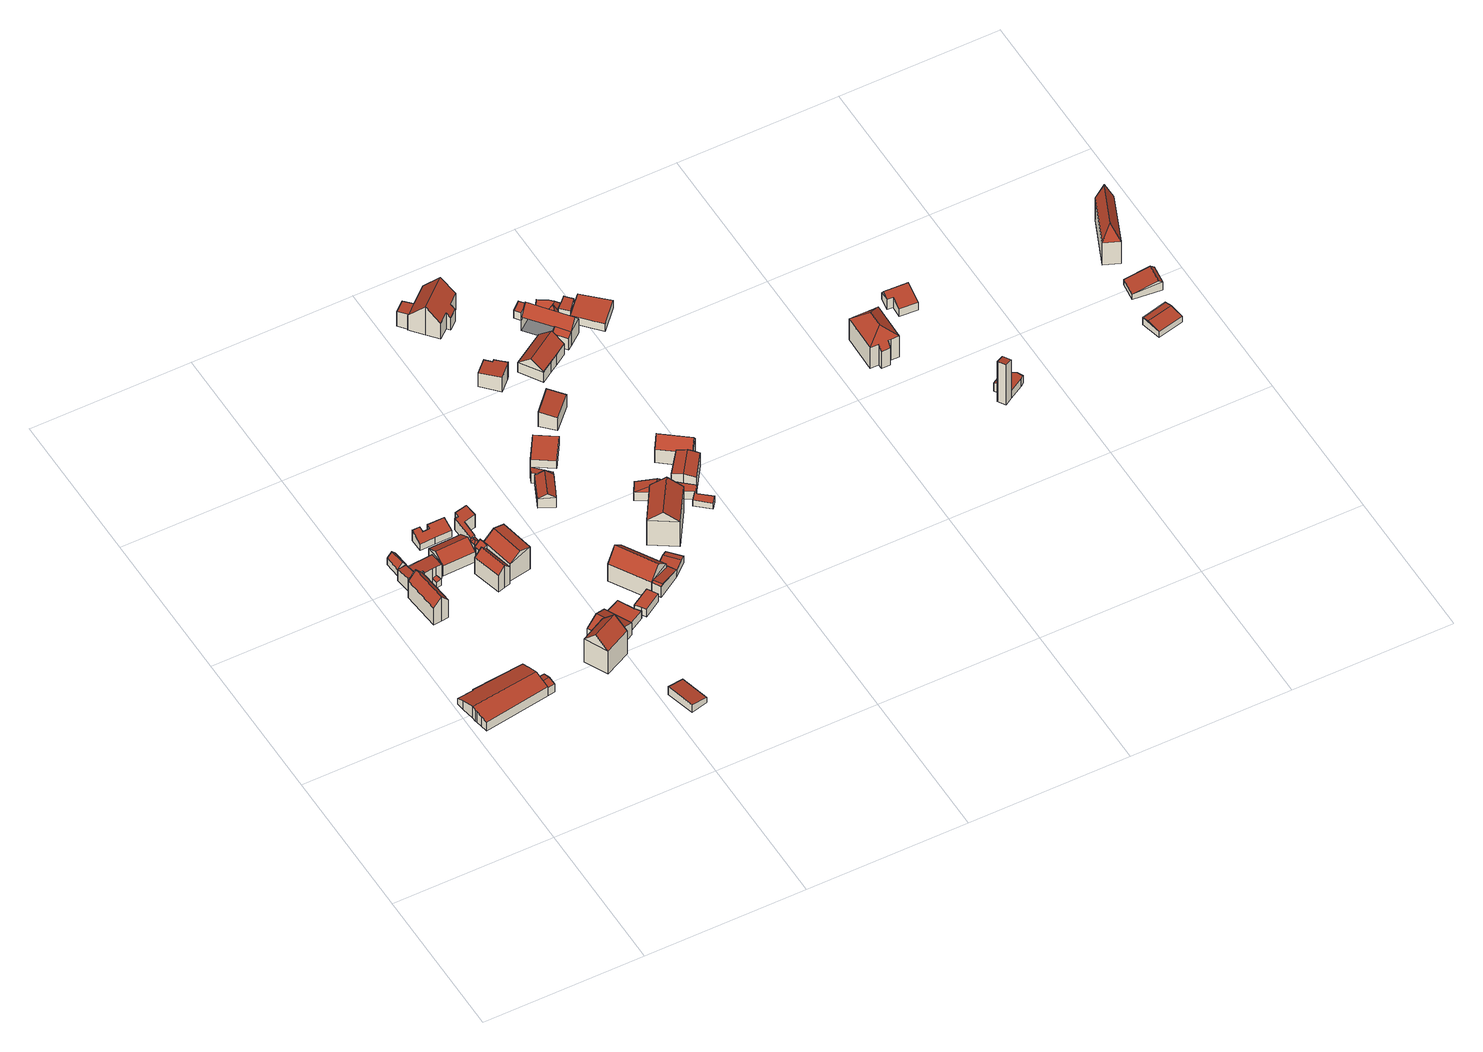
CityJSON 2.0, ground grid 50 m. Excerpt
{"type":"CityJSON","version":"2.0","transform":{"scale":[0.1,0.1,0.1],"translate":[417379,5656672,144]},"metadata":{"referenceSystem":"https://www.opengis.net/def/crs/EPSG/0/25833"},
"CityObjects":{
"building1":{"type":"Building","attributes":{"Gemeindeschluessel":14612000,"Geometrietyp2DReferenz":"3000","function":"31001_9998","roofType":"9999"},"children":["building1-1","building1-2"]},
"building1-1":{"type":"BuildingPart","attributes":{"Dachtyp_tdc":"tdcGableRoof","Dachneigung":19.21,"QualitaetDacherkennung":36,"Geometrietyp2DReferenz":"3000","measuredHeight":4.64,"roofType":"3100"},"parents":["building1"],"geometry":[{"type":"MultiSurface","lod":"2","boundaries":[[[0,1,2,3]],[[1,4,5,2]],[[4,6,7,5]],[[6,8,9,7]],[[8,10,11,9]],[[10,12,13,11]],[[12,14,15,13]],[[14,16,17,15]],[[16,18,19,20,17]],[[21,22,23,24,25]],[[22,0,3,23]],[[26,18,16,14,12,10,8,6]],[[6,4,1,0,22,21,26]],[[3,2,5,7,9,11,13,15,17,20,27,28,24,23]]],"semantics":{"surfaces":[{"type":"WallSurface"},{"type":"RoofSurface"},{"type":"GroundSurface"}],"values":[0,0,0,0,0,0,0,0,0,0,0,1,1,2]}}]},
"building1-2":{"type":"BuildingPart","attributes":{"Dachtyp_tdc":"tdcGableRoof","Dachneigung":15.49,"QualitaetDacherkennung":59,"Geometrietyp2DReferenz":"3000","measuredHeight":3.9,"roofType":"3100"},"parents":["building1"],"geometry":[{"type":"MultiSurface","lod":"2","boundaries":[[[19,29,30,20]],[[29,31,32,30]],[[31,33,34,32]],[[33,35,36,34]],[[35,37,38,36]],[[37,25,24,38]],[[35,33,31,29,19,39,40]],[[40,25,37,35]],[[28,27,20,30,32,34,36,38,24]]],"semantics":{"surfaces":[{"type":"WallSurface"},{"type":"RoofSurface"},{"type":"GroundSurface"}],"values":[0,0,0,0,0,0,1,1,2]}}]},
"building2":{"type":"Building","attributes":{"Dachtyp_tdc":"tdcGableRoof","Gemeindeschluessel":14612000,"Dachneigung":51.67,"QualitaetDacherkennung":82,"Geometrietyp2DReferenz":"3000","measuredHeight":9.57,"function":"31001_9998","roofType":"3100"},"geometry":[{"type":"Solid","lod":"2","boundaries":[[[[41,42,43,44]],[[42,45,46,43]],[[45,47,48,46]],[[47,49,50,48]],[[49,51,52,50]],[[51,53,54,52]],[[53,55,56,54]],[[55,57,58,56]],[[57,41,44,58]],[[53,51,49,47,45,42,41]],[[41,57,55,53]],[[44,43,46,48,50,52,54,56,58]]]],"semantics":{"surfaces":[{"type":"WallSurface"},{"type":"RoofSurface"},{"type":"GroundSurface"}],"values":[[0,0,0,0,0,0,0,0,0,1,1,2]]}}]},
"building3":{"type":"Building","attributes":{"Dachtyp_tdc":"tdcPolyFlatRoof","Gemeindeschluessel":14612000,"Dachneigung":7.51,"QualitaetDacherkennung":86,"Geometrietyp2DReferenz":"3000","measuredHeight":5,"function":"31001_9998","roofType":"2100"},"geometry":[{"type":"Solid","lod":"2","boundaries":[[[[59,60,61,62]],[[60,63,64,61]],[[63,65,66,64]],[[65,67,68,66]],[[67,59,62,68]],[[67,65,63,60,59]],[[62,61,64,66,68]]]],"semantics":{"surfaces":[{"type":"WallSurface"},{"type":"RoofSurface"},{"type":"GroundSurface"}],"values":[[0,0,0,0,0,1,2]]}}]},
"building4":{"type":"Building","attributes":{"Dachtyp_tdc":"tdcGableRoof","Gemeindeschluessel":14612000,"Dachneigung":49.54,"QualitaetDacherkennung":83,"Geometrietyp2DReferenz":"3000","measuredHeight":4.35,"function":"31001_9998","roofType":"3100"},"geometry":[{"type":"Solid","lod":"2","boundaries":[[[[69,70,71,72]],[[70,73,74,71]],[[73,75,76,74]],[[75,69,72,76]],[[73,70,77]],[[69,75,78]],[[70,69,78,77]],[[75,73,77,78]],[[72,71,74,76]]]],"semantics":{"surfaces":[{"type":"WallSurface"},{"type":"RoofSurface"},{"type":"GroundSurface"}],"values":[[0,0,0,0,0,0,1,1,2]]}}]},
"building5":{"type":"Building","attributes":{"Dachtyp_tdc":"tdcPolyFlatRoof","Gemeindeschluessel":14612000,"Dachneigung":8.76,"QualitaetDacherkennung":74,"Geometrietyp2DReferenz":"3000","measuredHeight":5.66,"function":"31001_9998","roofType":"2100"},"geometry":[{"type":"Solid","lod":"2","boundaries":[[[[79,80,81,82]],[[80,83,84,81]],[[83,85,86,84]],[[85,65,87,86]],[[65,88,89,87]],[[88,90,91,89]],[[90,92,93,91]],[[92,79,82,93]],[[92,90,88,65,85,83,80,79]],[[82,81,84,86,87,89,91,93]]]],"semantics":{"surfaces":[{"type":"WallSurface"},{"type":"RoofSurface"},{"type":"GroundSurface"}],"values":[[0,0,0,0,0,0,0,0,1,2]]}}]},
"building6":{"type":"Building","attributes":{"Dachtyp_tdc":"tdcPolyFlatRoof","Gemeindeschluessel":14612000,"Dachneigung":25.36,"QualitaetDacherkennung":84,"Geometrietyp2DReferenz":"3000","measuredHeight":2.67,"function":"31001_9998","roofType":"2100"},"geometry":[{"type":"Solid","lod":"2","boundaries":[[[[94,95,96,97]],[[95,98,99,96]],[[98,100,101,99]],[[100,94,97,101]],[[100,98,95,94]],[[97,96,99,101]]]],"semantics":{"surfaces":[{"type":"WallSurface"},{"type":"RoofSurface"},{"type":"GroundSurface"}],"values":[[0,0,0,0,1,2]]}}]},
"building7":{"type":"Building","attributes":{"Dachtyp_tdc":"tdcPolyFlatRoof","Gemeindeschluessel":14612000,"Dachneigung":11.22,"QualitaetDacherkennung":63,"Geometrietyp2DReferenz":"3000","measuredHeight":3.14,"function":"31001_9998","roofType":"2100"},"geometry":[{"type":"Solid","lod":"2","boundaries":[[[[102,103,104,105]],[[103,106,107,104]],[[106,108,109,107]],[[108,102,105,109]],[[105,104,107,109]],[[108,106,103,102]]]],"semantics":{"surfaces":[{"type":"WallSurface"},{"type":"GroundSurface"},{"type":"RoofSurface"}],"values":[[0,0,0,0,1,2]]}}]},
"building8":{"type":"Building","attributes":{"Dachtyp_tdc":"tdcFreeFormRoof","Gemeindeschluessel":14612000,"Dachneigung":32.74,"QualitaetDacherkennung":74,"Geometrietyp2DReferenz":"3000","measuredHeight":6.41,"function":"31001_9998","roofType":"5000"},"geometry":[{"type":"Solid","lod":"2","boundaries":[[[[110,111,112,113]],[[111,114,115,112]],[[114,116,117,115]],[[116,118,119,117]],[[118,120,121,119]],[[120,110,113,121]],[[118,116,114,122,123,120]],[[123,122,111,110]],[[114,111,122]],[[110,120,123]],[[113,112,115,117,119,121]]]],"semantics":{"surfaces":[{"type":"WallSurface"},{"type":"RoofSurface"},{"type":"GroundSurface"}],"values":[[0,0,0,0,0,0,1,1,0,0,2]]}}]},
"building9":{"type":"Building","attributes":{"Dachtyp_tdc":"tdcPolyFlatRoof","Gemeindeschluessel":14612000,"Dachneigung":19.99,"QualitaetDacherkennung":67,"Geometrietyp2DReferenz":"3000","measuredHeight":4.05,"function":"31001_9998","roofType":"2100"},"geometry":[{"type":"Solid","lod":"2","boundaries":[[[[124,125,126,127]],[[125,128,129,126]],[[128,130,131,129]],[[130,132,133,131]],[[132,134,135,133]],[[134,136,137,135]],[[136,138,139,137]],[[138,140,141,139]],[[140,124,127,141]],[[140,138,136,134,132,130,128,125,124]],[[127,126,129,131,133,135,137,139,141]]]],"semantics":{"surfaces":[{"type":"WallSurface"},{"type":"RoofSurface"},{"type":"GroundSurface"}],"values":[[0,0,0,0,0,0,0,0,0,1,2]]}}]},
"building10":{"type":"Building","attributes":{"Dachtyp_tdc":"tdcGableRoof","Gemeindeschluessel":14612000,"Dachneigung":44.75,"QualitaetDacherkennung":75,"Geometrietyp2DReferenz":"3000","measuredHeight":13.02,"function":"31001_9998","roofType":"3100"},"geometry":[{"type":"Solid","lod":"2","boundaries":[[[[142,143,144,145]],[[143,146,147,144]],[[146,148,149,147]],[[148,142,145,149]],[[146,143,150]],[[142,148,151]],[[143,142,151,150]],[[148,146,150,151]],[[145,144,147,149]]]],"semantics":{"surfaces":[{"type":"WallSurface"},{"type":"RoofSurface"},{"type":"GroundSurface"}],"values":[[0,0,0,0,0,0,1,1,2]]}}]},
"building11":{"type":"Building","attributes":{"Gemeindeschluessel":14612000,"Geometrietyp2DReferenz":"3000","function":"31001_9998","roofType":"9999"},"children":["building11-1","building11-2"]},
"building11-1":{"type":"BuildingPart","attributes":{"Dachtyp_tdc":"tdcGableRoof","Dachneigung":44.79,"QualitaetDacherkennung":65,"Geometrietyp2DReferenz":"3000","measuredHeight":8.65,"roofType":"3100"},"parents":["building11"],"geometry":[{"type":"MultiSurface","lod":"2","boundaries":[[[152,153,154,155,156]],[[157,158,159,160]],[[158,161,162,159]],[[161,163,164,162]],[[163,165,166,164]],[[165,152,156,166]],[[161,158,157,167,153]],[[153,152,165,163,161]],[[156,155,160,159,162,164,166]]],"semantics":{"surfaces":[{"type":"WallSurface"},{"type":"RoofSurface"},{"type":"GroundSurface"}],"values":[0,0,0,0,0,0,1,1,2]}}]},
"building11-2":{"type":"BuildingPart","attributes":{"Dachtyp_tdc":"tdcPolyFlatRoof","Dachneigung":44.92,"QualitaetDacherkennung":55,"Geometrietyp2DReferenz":"3000","measuredHeight":8.44,"roofType":"2100"},"parents":["building11"],"geometry":[{"type":"MultiSurface","lod":"2","boundaries":[[[168,169,157,160,170]],[[171,172,173,156]],[[172,174,175,173]],[[174,168,170,175]],[[174,172,171,154,167,169,168]],[[170,160,155,156,173,175]]],"semantics":{"surfaces":[{"type":"WallSurface"},{"type":"RoofSurface"},{"type":"GroundSurface"}],"values":[0,0,0,0,1,2]}}]},
"building12":{"type":"Building","attributes":{"Dachtyp_tdc":"tdcFreeFormRoof","Gemeindeschluessel":14612000,"Dachneigung":35.04,"QualitaetDacherkennung":7,"Geometrietyp2DReferenz":"3000","measuredHeight":5.16,"function":"31001_9998","roofType":"5000"},"geometry":[{"type":"Solid","lod":"2","boundaries":[[[[176,177,178,179]],[[177,180,181,178]],[[180,182,183,181]],[[182,184,185,183]],[[184,176,179,185]],[[186,184,182]],[[187,188,186,182,180]],[[187,180,177]],[[188,187,177,176]],[[186,188,176,184]],[[179,178,181,183,185]]]],"semantics":{"surfaces":[{"type":"WallSurface"},{"type":"RoofSurface"},{"type":"GroundSurface"}],"values":[[0,0,0,0,0,1,1,1,1,1,2]]}}]},
"building13":{"type":"Building","attributes":{"Dachtyp_tdc":"tdcPolyFlatRoof","Gemeindeschluessel":14612000,"Dachneigung":9.42,"QualitaetDacherkennung":62,"Geometrietyp2DReferenz":"3000","measuredHeight":5.11,"function":"31001_9998","roofType":"2100"},"geometry":[{"type":"Solid","lod":"2","boundaries":[[[[189,190,191,192]],[[190,193,194,191]],[[193,195,196,194]],[[195,197,198,196]],[[197,199,200,198]],[[199,201,202,200]],[[201,203,204,202]],[[203,189,192,204]],[[203,201,199,197,195,193,190,189]],[[192,191,194,196,198,200,202,204]]]],"semantics":{"surfaces":[{"type":"WallSurface"},{"type":"RoofSurface"},{"type":"GroundSurface"}],"values":[[0,0,0,0,0,0,0,0,1,2]]}}]},
"building14":{"type":"Building","attributes":{"Dachtyp_tdc":"tdcGableRoof","Gemeindeschluessel":14612000,"Dachneigung":39.15,"QualitaetDacherkennung":54,"Geometrietyp2DReferenz":"3000","measuredHeight":9.61,"function":"31001_9998","roofType":"3100"},"geometry":[{"type":"Solid","lod":"2","boundaries":[[[[205,206,207,208]],[[206,209,210,207]],[[209,211,212,210]],[[211,205,208,212]],[[209,206,213]],[[205,211,214]],[[206,205,214,213]],[[211,209,213,214]],[[208,207,210,212]]]],"semantics":{"surfaces":[{"type":"WallSurface"},{"type":"RoofSurface"},{"type":"GroundSurface"}],"values":[[0,0,0,0,0,0,1,1,2]]}}]},
"building15":{"type":"Building","attributes":{"Dachtyp_tdc":"tdcGableRoof","Gemeindeschluessel":14612000,"Dachneigung":24.01,"QualitaetDacherkennung":72,"Geometrietyp2DReferenz":"3000","measuredHeight":6.64,"function":"31001_9998","roofType":"3100"},"geometry":[{"type":"Solid","lod":"2","boundaries":[[[[215,216,217,218]],[[216,219,220,217]],[[219,221,222,220]],[[221,223,224,222]],[[223,225,226,224]],[[225,227,228,226]],[[227,229,230,228]],[[229,231,232,230]],[[231,233,234,232]],[[233,235,236,234]],[[235,237,238,236]],[[237,215,218,238]],[[233,231,229,227,225,223,221,219]],[[219,216,215,237,235,233]],[[218,217,220,222,224,226,228,230,232,234,236,238]]]],"semantics":{"surfaces":[{"type":"WallSurface"},{"type":"RoofSurface"},{"type":"GroundSurface"}],"values":[[0,0,0,0,0,0,0,0,0,0,0,0,1,1,2]]}}]},
"building16":{"type":"Building","attributes":{"Dachtyp_tdc":"tdcPolyFlatRoof","Gemeindeschluessel":14612000,"Dachneigung":0,"QualitaetDacherkennung":31,"Geometrietyp2DReferenz":"3000","measuredHeight":3.06,"function":"31001_9998","roofType":"1000"},"geometry":[{"type":"Solid","lod":"2","boundaries":[[[[239,240,241,242]],[[240,243,244,241]],[[243,245,246,244]],[[245,247,248,246]],[[247,249,250,248]],[[249,239,242,250]],[[249,247,245,243,240,239]],[[242,241,244,246,248,250]]]],"semantics":{"surfaces":[{"type":"WallSurface"},{"type":"RoofSurface"},{"type":"GroundSurface"}],"values":[[0,0,0,0,0,0,1,2]]}}]},
"building17":{"type":"Building","attributes":{"Dachtyp_tdc":"tdcPolyFlatRoof","Gemeindeschluessel":14612000,"Dachneigung":0,"QualitaetDacherkennung":0,"Geometrietyp2DReferenz":"3000","BezugspunktDach":"2000","measuredHeight":3,"function":"31001_9998"},"geometry":[{"type":"MultiSurface","lod":"2","boundaries":[[[251,252,253,254,255]],[[255,254,256,257]],[[254,253,258,256]],[[253,252,259,258]],[[252,251,260,259]],[[251,255,257,260]],[[257,256,258,259,260]]],"semantics":{"surfaces":[{"type":"RoofSurface"},{"type":"WallSurface"},{"type":"GroundSurface"}],"values":[0,1,1,1,1,1,2]}}]},
"building18":{"type":"Building","attributes":{"Dachtyp_tdc":"tdcFreeFormRoof","Gemeindeschluessel":14612000,"Dachneigung":43,"QualitaetDacherkennung":73,"Geometrietyp2DReferenz":"3000","measuredHeight":10.56,"function":"31001_9998","roofType":"5000"},"geometry":[{"type":"Solid","lod":"2","boundaries":[[[[261,262,263,264]],[[262,265,266,263]],[[265,267,268,266]],[[267,261,264,268]],[[262,269,270,265]],[[269,261,267,270]],[[262,261,269]],[[267,265,270]],[[264,263,266,268]]]],"semantics":{"surfaces":[{"type":"WallSurface"},{"type":"RoofSurface"},{"type":"GroundSurface"}],"values":[[0,0,0,0,1,1,0,0,2]]}}]},
"building19":{"type":"Building","attributes":{"Dachtyp_tdc":"tdcFreeFormRoof","Gemeindeschluessel":14612000,"Dachneigung":13.16,"QualitaetDacherkennung":9,"Geometrietyp2DReferenz":"3000","measuredHeight":4.65,"function":"31001_9998","roofType":"5000"},"geometry":[{"type":"Solid","lod":"2","boundaries":[[[[271,272,273,274]],[[272,275,276,273]],[[275,277,278,276]],[[277,279,280,278]],[[279,271,274,280]],[[272,281,282,275]],[[271,279,277,282,281]],[[277,275,282]],[[272,271,281]],[[274,273,276,278,280]]]],"semantics":{"surfaces":[{"type":"WallSurface"},{"type":"RoofSurface"},{"type":"GroundSurface"}],"values":[[0,0,0,0,0,1,1,0,0,2]]}}]},
"building20":{"type":"Building","attributes":{"Dachtyp_tdc":"tdcGableRoof","Gemeindeschluessel":14612000,"Dachneigung":36.12,"QualitaetDacherkennung":70,"Geometrietyp2DReferenz":"3000","measuredHeight":5.63,"function":"31001_9998","roofType":"3100"},"geometry":[{"type":"Solid","lod":"2","boundaries":[[[[283,284,285,286]],[[284,287,288,285]],[[283,289,290]],[[287,284,291]],[[289,287,291,290]],[[284,283,290,291]],[[288,292,286,285]],[[287,289,292,288]],[[289,283,286,292]]]],"semantics":{"surfaces":[{"type":"WallSurface"},{"type":"RoofSurface"},{"type":"GroundSurface"}],"values":[[0,0,0,0,1,1,2,0,0]]}}]},
"building21":{"type":"Building","attributes":{"Dachtyp_tdc":"tdcPolyFlatRoof","Gemeindeschluessel":14612000,"Dachneigung":17.15,"QualitaetDacherkennung":46,"Geometrietyp2DReferenz":"3000","measuredHeight":4.01,"function":"31001_9998","roofType":"2100"},"geometry":[{"type":"Solid","lod":"2","boundaries":[[[[293,294,295,296]],[[294,297,298,295]],[[297,299,300,298]],[[299,301,302,300]],[[301,293,296,302]],[[301,299,297,294,293]],[[296,295,298,300,302]]]],"semantics":{"surfaces":[{"type":"WallSurface"},{"type":"RoofSurface"},{"type":"GroundSurface"}],"values":[[0,0,0,0,0,1,2]]}}]},
"building22":{"type":"Building","attributes":{"Dachtyp_tdc":"tdcFreeFormRoof","Gemeindeschluessel":14612000,"Dachneigung":10.59,"QualitaetDacherkennung":77,"Geometrietyp2DReferenz":"3000","measuredHeight":2.79,"function":"31001_9998","roofType":"5000"},"geometry":[{"type":"Solid","lod":"2","boundaries":[[[[303,304,274,305]],[[304,306,280,274]],[[306,307,278,280]],[[307,308,309,278]],[[308,310,311,309]],[[310,303,305,311]],[[312,303,310,313]],[[304,312,313,308,307,306]],[[310,308,313]],[[304,303,312]],[[305,274,280,278,309,311]]]],"semantics":{"surfaces":[{"type":"WallSurface"},{"type":"RoofSurface"},{"type":"GroundSurface"}],"values":[[0,0,0,0,0,0,1,1,0,0,2]]}}]},
"building23":{"type":"Building","attributes":{"Dachtyp_tdc":"tdcPolyFlatRoof","Gemeindeschluessel":14612000,"Dachneigung":0,"QualitaetDacherkennung":0,"Geometrietyp2DReferenz":"3000","BezugspunktDach":"2000","measuredHeight":3,"function":"31001_9998"},"geometry":[{"type":"MultiSurface","lod":"2","boundaries":[[[314,315,316,317]],[[317,316,318,319]],[[316,315,320,318]],[[315,314,321,320]],[[314,317,319,321]],[[319,318,320,321]]],"semantics":{"surfaces":[{"type":"RoofSurface"},{"type":"WallSurface"},{"type":"GroundSurface"}],"values":[0,1,1,1,1,2]}}]},
"building24":{"type":"Building","attributes":{"Dachtyp_tdc":"tdcGableRoof","Gemeindeschluessel":14612000,"Dachneigung":37.09,"QualitaetDacherkennung":62,"Geometrietyp2DReferenz":"3000","measuredHeight":13.15,"function":"31001_9998","roofType":"3100"},"geometry":[{"type":"Solid","lod":"2","boundaries":[[[[322,323,324,325]],[[323,326,327,324]],[[326,328,329,327]],[[328,322,325,329]],[[326,323,330]],[[322,328,331]],[[323,322,331,330]],[[328,326,330,331]],[[325,324,327,329]]]],"semantics":{"surfaces":[{"type":"WallSurface"},{"type":"RoofSurface"},{"type":"GroundSurface"}],"values":[[0,0,0,0,0,0,1,1,2]]}}]},
"building25":{"type":"Building","attributes":{"Gemeindeschluessel":14612000,"Geometrietyp2DReferenz":"3000","function":"31001_9998","roofType":"9999"},"children":["building25-1","building25-2"]},
"building25-1":{"type":"BuildingPart","attributes":{"Dachtyp_tdc":"tdcPolyFlatRoof","Dachneigung":2.92,"QualitaetDacherkennung":70,"Geometrietyp2DReferenz":"3000","measuredHeight":5.9,"roofType":"2100"},"parents":["building25"],"geometry":[{"type":"MultiSurface","lod":"2","boundaries":[[[332,333,334,335]],[[333,336,334]],[[337,338,339]],[[337,340,341,338]],[[340,332,335,341]],[[340,337,333,332]],[[335,334,338,341]]],"semantics":{"surfaces":[{"type":"WallSurface"},{"type":"RoofSurface"},{"type":"GroundSurface"}],"values":[0,0,0,0,0,1,2]}}]},
"building25-2":{"type":"BuildingPart","attributes":{"Dachtyp_tdc":"tdcGableRoof","Dachneigung":45.87,"QualitaetDacherkennung":73,"Geometrietyp2DReferenz":"3000","measuredHeight":11.1,"roofType":"3100"},"parents":["building25"],"geometry":[{"type":"MultiSurface","lod":"2","boundaries":[[[342,343,344,345]],[[343,346,347,344]],[[348,349,336,339,350,351]],[[351,352,353,354,346,343,342,348]],[[347,355,356,357,358,359,338,334,360,361,345,344]],[[346,354,355,347]],[[354,353,356,355]],[[353,352,357,356]],[[352,351,358,357]],[[351,350,359,358]],[[350,339,338,359]],[[336,349,360,334]],[[349,348,361,360]],[[348,342,345,361]]],"semantics":{"surfaces":[{"type":"WallSurface"},{"type":"RoofSurface"},{"type":"GroundSurface"}],"values":[0,0,1,1,2,0,0,0,0,0,0,0,0,0]}}]},
"building26":{"type":"Building","attributes":{"Dachtyp_tdc":"tdcPolyFlatRoof","Gemeindeschluessel":14612000,"Dachneigung":3.31,"QualitaetDacherkennung":52,"Geometrietyp2DReferenz":"3000","measuredHeight":5.78,"function":"31001_9998","roofType":"2100"},"geometry":[{"type":"Solid","lod":"2","boundaries":[[[[362,363,364,365]],[[363,366,367,364]],[[366,368,369,367]],[[368,370,371,369]],[[370,372,373,371]],[[372,374,375,373]],[[374,376,377,375]],[[376,362,365,377]],[[376,374,372,370,368,366,363,362]],[[365,364,367,369,371,373,375,377]]]],"semantics":{"surfaces":[{"type":"WallSurface"},{"type":"RoofSurface"},{"type":"GroundSurface"}],"values":[[0,0,0,0,0,0,0,0,1,2]]}}]},
"building27":{"type":"Building","attributes":{"Dachtyp_tdc":"tdcHipAndGableRoof","Gemeindeschluessel":14612000,"Dachneigung":15.14,"QualitaetDacherkennung":56,"Geometrietyp2DReferenz":"3000","measuredHeight":4.78,"function":"31001_9998","roofType":"5000"},"geometry":[{"type":"Solid","lod":"2","boundaries":[[[[378,379,380,381]],[[379,382,383,380]],[[382,384,385,383]],[[384,378,381,385]],[[382,379,386]],[[378,384,387]],[[379,378,387,386]],[[384,382,386,387]],[[381,380,383,385]]]],"semantics":{"surfaces":[{"type":"WallSurface"},{"type":"RoofSurface"},{"type":"GroundSurface"}],"values":[[0,0,0,0,1,0,1,1,2]]}}]},
"building28":{"type":"Building","attributes":{"Dachtyp_tdc":"tdcPolyFlatRoof","Gemeindeschluessel":14612000,"Dachneigung":7.35,"QualitaetDacherkennung":77,"Geometrietyp2DReferenz":"3000","measuredHeight":5.61,"function":"31001_9998","roofType":"2100"},"geometry":[{"type":"Solid","lod":"2","boundaries":[[[[388,389,390,391]],[[389,392,393,390]],[[392,394,395,393]],[[394,388,391,395]],[[394,392,389,388]],[[391,390,393,395]]]],"semantics":{"surfaces":[{"type":"WallSurface"},{"type":"RoofSurface"},{"type":"GroundSurface"}],"values":[[0,0,0,0,1,2]]}}]},
"building29":{"type":"Building","attributes":{"Dachtyp_tdc":"tdcPolyFlatRoof","Gemeindeschluessel":14612000,"Dachneigung":0,"QualitaetDacherkennung":67,"Geometrietyp2DReferenz":"3000","measuredHeight":2.94,"function":"31001_9998","roofType":"1000"},"geometry":[{"type":"Solid","lod":"2","boundaries":[[[[379,378,396,397]],[[378,398,399,396]],[[398,400,401,399]],[[400,402,403,401]],[[402,404,405,403]],[[404,379,397,405]],[[404,402,400,398,378,379]],[[397,396,399,401,403,405]]]],"semantics":{"surfaces":[{"type":"WallSurface"},{"type":"RoofSurface"},{"type":"GroundSurface"}],"values":[[0,0,0,0,0,0,1,2]]}}]},
"building30":{"type":"Building","attributes":{"Dachtyp_tdc":"tdcPolyFlatRoof","Gemeindeschluessel":14612000,"Dachneigung":0,"QualitaetDacherkennung":69,"Geometrietyp2DReferenz":"3000","measuredHeight":2.34,"function":"31001_9998","roofType":"1000"},"geometry":[{"type":"Solid","lod":"2","boundaries":[[[[406,407,408,409]],[[407,410,411,408]],[[410,412,413,411]],[[412,414,415,413]],[[414,416,417,415]],[[416,406,409,417]],[[416,414,412,410,407,406]],[[409,408,411,413,415,417]]]],"semantics":{"surfaces":[{"type":"WallSurface"},{"type":"RoofSurface"},{"type":"GroundSurface"}],"values":[[0,0,0,0,0,0,1,2]]}}]},
"building31":{"type":"Building","attributes":{"Dachtyp_tdc":"tdcGableRoof","Gemeindeschluessel":14612000,"Dachneigung":13.68,"QualitaetDacherkennung":81,"Geometrietyp2DReferenz":"3000","measuredHeight":6.06,"function":"31001_9998","roofType":"3100"},"geometry":[{"type":"Solid","lod":"2","boundaries":[[[[418,419,420,421]],[[419,422,423,420]],[[422,424,425,423]],[[424,426,427,425]],[[426,428,429,427]],[[428,430,431,429]],[[430,418,421,431]],[[426,424,422,419,418]],[[418,430,428,426]],[[421,420,423,425,427,429,431]]]],"semantics":{"surfaces":[{"type":"WallSurface"},{"type":"RoofSurface"},{"type":"GroundSurface"}],"values":[[0,0,0,0,0,0,0,1,1,2]]}}]},
"building32":{"type":"Building","attributes":{"Dachtyp_tdc":"tdcFreeFormRoof","Gemeindeschluessel":14612000,"Dachneigung":39.66,"QualitaetDacherkennung":64,"Geometrietyp2DReferenz":"3000","measuredHeight":7.27,"function":"31001_9998","roofType":"5000"},"geometry":[{"type":"Solid","lod":"2","boundaries":[[[[432,433,434,435]],[[433,436,437,434]],[[436,438,439,437]],[[438,440,441,439]],[[440,442,443,441]],[[442,432,435,443]],[[444,445,432,442]],[[446,445,444,447,448,449]],[[433,446,449,436]],[[436,449,448,438]],[[438,448,447,440]],[[440,447,444,442]],[[432,445,446,433]],[[435,434,437,439,441,443]]]],"semantics":{"surfaces":[{"type":"WallSurface"},{"type":"RoofSurface"},{"type":"GroundSurface"}],"values":[[0,0,0,0,0,0,1,1,0,0,0,0,0,2]]}}]},
"building33":{"type":"Building","attributes":{"Dachtyp_tdc":"tdcFreeFormRoof","Gemeindeschluessel":14612000,"Dachneigung":50.03,"QualitaetDacherkennung":70,"Geometrietyp2DReferenz":"3000","measuredHeight":8.55,"function":"31001_9998","roofType":"5000"},"geometry":[{"type":"Solid","lod":"2","boundaries":[[[[450,451,452,453]],[[451,454,455,452]],[[454,456,457,455]],[[456,458,459,457]],[[458,460,461,459]],[[460,462,463,461]],[[462,450,453,463]],[[464,465,466,467]],[[468,466,465,456,454,451,469]],[[462,468,469,450]],[[450,469,451]],[[460,467,466,468,462]],[[458,464,467,460]],[[456,465,464,458]],[[453,452,455,457,459,461,463]]]],"semantics":{"surfaces":[{"type":"WallSurface"},{"type":"RoofSurface"},{"type":"GroundSurface"}],"values":[[0,0,0,0,0,0,0,1,1,0,0,0,0,0,2]]}}]},
"building34":{"type":"Building","attributes":{"Dachtyp_tdc":"tdcPolyFlatRoof","Gemeindeschluessel":14612000,"Dachneigung":10.25,"QualitaetDacherkennung":46,"Geometrietyp2DReferenz":"3000","measuredHeight":3.55,"function":"31001_9998","roofType":"2100"},"geometry":[{"type":"Solid","lod":"2","boundaries":[[[[470,471,472,473]],[[471,474,475,472]],[[474,476,477,475]],[[476,470,473,477]],[[476,474,471,470]],[[473,472,475,477]]]],"semantics":{"surfaces":[{"type":"WallSurface"},{"type":"RoofSurface"},{"type":"GroundSurface"}],"values":[[0,0,0,0,1,2]]}}]},
"building35":{"type":"Building","attributes":{"Gemeindeschluessel":14612000,"Geometrietyp2DReferenz":"3000","function":"31001_9998","roofType":"9999"},"children":["building35-1","building35-2"]},
"building35-1":{"type":"BuildingPart","attributes":{"Dachtyp_tdc":"tdcPolyFlatRoof","Dachneigung":31.32,"QualitaetDacherkennung":62,"Geometrietyp2DReferenz":"3000","measuredHeight":5.44,"roofType":"2100"},"parents":["building35"],"geometry":[{"type":"MultiSurface","lod":"2","boundaries":[[[478,479,480,481,482]],[[479,483,484,480]],[[483,485,486,487,484]],[[485,483,479,478]],[[481,480,484,487]]],"semantics":{"surfaces":[{"type":"WallSurface"},{"type":"RoofSurface"},{"type":"GroundSurface"}],"values":[0,0,0,1,2]}}]},
"building35-2":{"type":"BuildingPart","attributes":{"Dachtyp_tdc":"tdcGableRoof","Dachneigung":50.93,"QualitaetDacherkennung":81,"Geometrietyp2DReferenz":"3000","measuredHeight":8.61,"roofType":"3100"},"parents":["building35"],"geometry":[{"type":"MultiSurface","lod":"2","boundaries":[[[488,489,490,491]],[[489,482,481,490]],[[492,488,491,493]],[[482,489,494]],[[488,492,495]],[[489,488,495,494]],[[492,486,482,494,495]],[[491,490,481,487,493]]],"semantics":{"surfaces":[{"type":"WallSurface"},{"type":"RoofSurface"},{"type":"GroundSurface"}],"values":[0,0,0,0,0,1,1,2]}}]},
"building36":{"type":"Building","attributes":{"Dachtyp_tdc":"tdcFreeFormRoof","Gemeindeschluessel":14612000,"Dachneigung":54.12,"QualitaetDacherkennung":23,"Geometrietyp2DReferenz":"3000","measuredHeight":4.25,"function":"31001_9998","roofType":"5000"},"geometry":[{"type":"Solid","lod":"2","boundaries":[[[[496,497,498,499]],[[497,500,501,498]],[[500,502,503,501]],[[502,504,505,503]],[[504,506,507,505]],[[506,508,509,507]],[[508,510,511,509]],[[510,496,499,511]],[[512,513,510,508]],[[514,512,508,506]],[[514,506,504]],[[515,513,512,514,504,502]],[[516,517,515,502,500]],[[516,500,497]],[[517,516,497,496]],[[513,515,517,496,510]],[[499,498,501,503,505,507,509,511]]]],"semantics":{"surfaces":[{"type":"WallSurface"},{"type":"RoofSurface"},{"type":"GroundSurface"}],"values":[[0,0,0,0,0,0,0,0,1,1,0,1,1,1,1,1,2]]}}]},
"building37":{"type":"Building","attributes":{"Gemeindeschluessel":14612000,"Geometrietyp2DReferenz":"3000","function":"31001_9998","roofType":"9999"},"children":["building37-1","building37-2"]},
"building37-1":{"type":"BuildingPart","attributes":{"Dachtyp_tdc":"tdcPolyFlatRoof","Dachneigung":0,"QualitaetDacherkennung":0,"Geometrietyp2DReferenz":"3000","measuredHeight":3,"roofType":"9999"},"parents":["building37"],"geometry":[{"type":"MultiSurface","lod":"2","boundaries":[[[518,519,520,521,522]],[[522,521,523,524]],[[521,520,525,523]],[[520,519,526,525]],[[518,522,524,527]],[[524,523,525,526,527]],[[527,526,519,518]]],"semantics":{"surfaces":[{"type":"RoofSurface"},{"type":"WallSurface"},{"type":"GroundSurface"},{"type":"ClosureSurface","isClosure":"1","QuelleClosure":"LoD1Solid"}],"values":[0,1,1,1,1,2,3]}}]},
"building37-2":{"type":"BuildingPart","attributes":{"Dachtyp_tdc":"tdcPolyFlatRoof","Dachneigung":9.59,"QualitaetDacherkennung":67,"Geometrietyp2DReferenz":"3000","measuredHeight":5.41,"roofType":"2100"},"parents":["building37"],"geometry":[{"type":"MultiSurface","lod":"2","boundaries":[[[528,529,530,526,519]],[[529,531,532,530]],[[531,533,534,532]],[[533,535,536,534]],[[535,537,518,527,536]],[[537,535,533,531,529,528]],[[526,530,532,534,536,527]]],"semantics":{"surfaces":[{"type":"WallSurface"},{"type":"RoofSurface"},{"type":"GroundSurface"}],"values":[0,0,0,0,0,1,2]}}]},
"building38":{"type":"Building","attributes":{"Gemeindeschluessel":14612000,"Geometrietyp2DReferenz":"3000","function":"31001_9998","roofType":"9999"},"children":["building38-1","building38-2"]},
"building38-1":{"type":"BuildingPart","attributes":{"Dachtyp_tdc":"tdcHipRoof","Dachneigung":38.4,"QualitaetDacherkennung":86,"Geometrietyp2DReferenz":"3000","measuredHeight":11.87,"roofType":"3200"},"parents":["building38"],"geometry":[{"type":"MultiSurface","lod":"2","boundaries":[[[538,539,540,541]],[[542,543,544]],[[542,545,546,543]],[[545,547,548,546]],[[547,549,550,548]],[[549,551,552,550]],[[551,553,554,552]],[[553,555,556,554]],[[555,557,558,556]],[[557,559,560,558]],[[559,561,562,560]],[[561,538,541,562]],[[545,542,538,561,563]],[[559,557,555,553,551,549,547,564]],[[561,559,564,563]],[[547,545,563,564]],[[541,543,546,548,550,552,554,556,558,560,562]]],"semantics":{"surfaces":[{"type":"WallSurface"},{"type":"RoofSurface"},{"type":"GroundSurface"}],"values":[0,0,0,0,0,0,0,0,0,0,0,0,1,1,1,1,2]}}]},
"building38-2":{"type":"BuildingPart","attributes":{"Dachtyp_tdc":"tdcGableRoof","Dachneigung":11.84,"QualitaetDacherkennung":23,"Geometrietyp2DReferenz":"3000","measuredHeight":3.4,"roofType":"3100"},"parents":["building38"],"geometry":[{"type":"MultiSurface","lod":"2","boundaries":[[[565,566,567,568]],[[566,544,543,567]],[[540,565,568,541]],[[539,569,570,571]],[[566,570,569,544]],[[565,571,570,566]],[[540,539,571,565]],[[568,567,543,541]]],"semantics":{"surfaces":[{"type":"WallSurface"},{"type":"RoofSurface"},{"type":"GroundSurface"}],"values":[0,0,0,1,1,0,0,2]}}]},
"building39":{"type":"Building","attributes":{"Gemeindeschluessel":14612000,"Geometrietyp2DReferenz":"3000","function":"31001_9998","roofType":"9999"},"children":["building39-1","building39-2"]},
"building39-1":{"type":"BuildingPart","attributes":{"Dachtyp_tdc":"tdcPolyFlatRoof","Dachneigung":13.97,"QualitaetDacherkennung":3,"Geometrietyp2DReferenz":"3000","measuredHeight":15.98,"roofType":"2100"},"parents":["building39"],"geometry":[{"type":"MultiSurface","lod":"2","boundaries":[[[572,573,574,575]],[[573,576,574]],[[577,578,579,580,581]],[[578,572,575,579]],[[578,577,573,572]],[[575,574,580,579]]],"semantics":{"surfaces":[{"type":"WallSurface"},{"type":"RoofSurface"},{"type":"GroundSurface"}],"values":[0,0,0,0,1,2]}}]},
"building39-2":{"type":"BuildingPart","attributes":{"Dachtyp_tdc":"tdcGableRoof","Dachneigung":10.65,"QualitaetDacherkennung":40,"Geometrietyp2DReferenz":"3000","measuredHeight":3.62,"roofType":"3100"},"parents":["building39"],"geometry":[{"type":"MultiSurface","lod":"2","boundaries":[[[582,583,584,585]],[[583,586,587,584]],[[586,581,580,587]],[[576,588,589,574]],[[588,590,591,589]],[[590,592,593,591]],[[592,594,595,593]],[[594,596,597,595]],[[596,598,599,597]],[[598,582,585,599]],[[594,592,590,588]],[[588,576,581,586,583,582,598,596,594]],[[585,584,587,580,574,589,591,593,595,597,599]]],"semantics":{"surfaces":[{"type":"WallSurface"},{"type":"RoofSurface"},{"type":"GroundSurface"}],"values":[0,0,0,0,0,0,0,0,0,0,1,1,2]}}]},
"building40":{"type":"Building","attributes":{"Dachtyp_tdc":"tdcFreeFormRoof","Gemeindeschluessel":14612000,"Dachneigung":13.94,"QualitaetDacherkennung":16,"Geometrietyp2DReferenz":"3000","measuredHeight":4.59,"function":"31001_9998","roofType":"5000"},"geometry":[{"type":"Solid","lod":"2","boundaries":[[[[600,601,602,603]],[[601,604,605,602]],[[604,606,607,605]],[[606,608,609,607]],[[608,610,611,609]],[[610,600,603,611]],[[612,600,610,613]],[[601,612,613,608,606,604]],[[610,608,613]],[[601,600,612]],[[603,602,605,607,609,611]]]],"semantics":{"surfaces":[{"type":"WallSurface"},{"type":"RoofSurface"},{"type":"GroundSurface"}],"values":[[0,0,0,0,0,0,1,1,0,0,2]]}}]},
"building41":{"type":"Building","attributes":{"Dachtyp_tdc":"tdcGableRoof","Gemeindeschluessel":14612000,"Dachneigung":10.02,"QualitaetDacherkennung":85,"Geometrietyp2DReferenz":"3000","measuredHeight":3.09,"function":"31001_9998","roofType":"3100"},"geometry":[{"type":"Solid","lod":"2","boundaries":[[[[614,615,616,617]],[[615,618,619,616]],[[618,620,621,619]],[[620,614,617,621]],[[618,615,622]],[[614,620,623]],[[615,614,623,622]],[[620,618,622,623]],[[617,616,619,621]]]],"semantics":{"surfaces":[{"type":"WallSurface"},{"type":"RoofSurface"},{"type":"GroundSurface"}],"values":[[0,0,0,0,0,0,1,1,2]]}}]},
"building42":{"type":"Building","attributes":{"Dachtyp_tdc":"tdcGableRoof","Gemeindeschluessel":14612000,"Dachneigung":14.37,"QualitaetDacherkennung":28,"Geometrietyp2DReferenz":"3000","measuredHeight":4.06,"function":"31001_9998","roofType":"3100"},"geometry":[{"type":"Solid","lod":"2","boundaries":[[[[624,625,626,627]],[[625,628,629,626]],[[628,630,631,629]],[[630,624,627,631]],[[628,625,632]],[[624,630,633]],[[625,624,633,632]],[[630,628,632,633]],[[627,626,629,631]]]],"semantics":{"surfaces":[{"type":"WallSurface"},{"type":"RoofSurface"},{"type":"GroundSurface"}],"values":[[0,0,0,0,0,0,1,1,2]]}}]},
"building43":{"type":"Building","attributes":{"Dachtyp_tdc":"tdcFreeFormRoof","Gemeindeschluessel":14612000,"Dachneigung":63.08,"QualitaetDacherkennung":5,"Geometrietyp2DReferenz":"3000","measuredHeight":13.73,"function":"31001_9998","roofType":"5000"},"geometry":[{"type":"Solid","lod":"2","boundaries":[[[[634,635,636,637]],[[635,638,639,636]],[[638,640,641,639]],[[640,634,637,641]],[[642,643,640,638]],[[642,638,635]],[[643,642,635,634]],[[643,634,640]],[[637,636,639,641]]]],"semantics":{"surfaces":[{"type":"WallSurface"},{"type":"RoofSurface"},{"type":"GroundSurface"}],"values":[[0,0,0,0,1,1,1,0,2]]}}]}
},
"vertices":[
[26,446,50],[23,463,53],[23,463,11],[26,446,11],[22,469,54],[22,469,11],[20,483,57],[20,483,11],[14,524,43],[14,524,11],[10,548,34],[10,548,11],[61,553,34],[61,553,11],[61,556,34],[61,556,11],[225,572,35],[225,572,11],[228,547,44],[228,547,31],[228,547,11],[237,455,47],[30,423,46],[30,423,11],[237,455,11],[237,455,43],[231,510,57],[231,510,11],[234,479,11],
[232,547,31],[232,547,11],[237,503,43],[237,503,11],[253,505,43],[253,505,11],[256,483,50],[256,483,11],[260,459,43],[260,459,11],[231,510,41],[234,479,50],
[113,962,100],[115,962,98],[115,962,4],[113,962,4],[135,964,73],[135,964,4],[136,955,73],[136,955,4],[145,866,73],[145,866,4],[147,843,73],[147,843,4],[125,841,100],[125,841,4],[100,839,69],[100,839,4],[89,960,69],[89,960,4],
[89,960,80],[83,1008,74],[83,1008,30],[89,960,30],[110,1011,74],[110,1011,30],[111,1002,75],[111,1002,30],[115,962,80],[115,962,30],
[83,1008,72],[79,1059,72],[79,1059,47],[83,1008,47],[105,1061,77],[105,1061,47],[110,1011,76],[110,1011,47],[94,1060,90],[99,1010,90],
[161,958,82],[136,955,82],[136,955,26],[161,958,26],[135,964,81],[135,964,26],[115,962,81],[115,962,26],[111,1002,26],[190,1010,75],[190,1010,26],[191,959,82],[191,959,26],[174,958,82],[174,958,26],
[161,958,44],[174,958,51],[174,958,25],[161,958,25],[178,938,51],[178,938,25],[163,937,44],[163,937,25],
[484,21,284],[432,7,295],[432,7,264],[484,21,264],[408,97,295],[408,97,264],[461,111,284],[461,111,264],
[189,1028,81],[290,1031,82],[290,1031,42],[189,1028,42],[292,964,88],[292,964,42],[293,955,82],[293,955,42],[192,952,82],[192,952,42],[191,959,87],[191,959,42],[291,993,106],[190,990,106],
[171,1086,109],[195,1087,109],[195,1087,68],[171,1086,68],[196,1072,104],[196,1072,68],[218,1073,104],[218,1073,68],[217,1085,108],[217,1085,68],[270,1086,108],[270,1086,68],[271,1046,93],[271,1046,68],[219,1045,93],[219,1045,68],[172,1043,93],[172,1043,68],
[492,473,117],[411,433,117],[411,433,27],[492,473,27],[376,504,118],[376,504,27],[457,545,118],[457,545,27],[393,469,157],[474,510,157],
[304,943,105],[305,943,106],[305,943,85],[305,943,19],[304,943,19],[323,947,87],[345,858,87],[345,858,19],[323,947,19],[327,853,106],[327,853,19],[304,847,83],[304,847,19],[282,938,82],[282,938,19],[315,946,95],
[318,973,103],[323,947,103],[318,973,19],[304,943,85],[300,964,85],[300,964,19],[299,970,85],[299,970,19],
[297,988,90],[302,997,90],[302,997,45],[297,988,45],[315,998,90],[315,998,45],[318,973,90],[318,973,45],[299,970,90],[299,970,45],[307,981,97],[307,989,96],[307,986,97],
[315,998,95],[302,997,93],[302,997,50],[315,998,50],[299,1080,93],[299,1080,50],[310,1080,95],[310,1080,50],[310,1097,95],[310,1097,50],[347,1101,101],[347,1101,50],[350,1059,102],[350,1059,50],[315,1054,96],[315,1054,50],
[397,984,110],[418,877,110],[418,877,22],[397,984,22],[349,864,89],[349,864,22],[328,971,89],[328,971,22],[384,870,118],[363,978,118],
[544,544,57],[545,542,57],[545,542,9],[544,544,9],[509,524,75],[509,524,9],[475,507,58],[475,507,9],[457,545,58],[457,545,9],[439,536,49],[439,536,9],[432,551,49],[432,551,9],[444,556,55],[444,556,9],[430,584,55],[430,584,9],[470,604,75],[470,604,9],[505,622,57],[505,622,9],[509,614,57],[509,614,9],
[544,544,54],[509,614,54],[509,614,24],[544,544,24],[553,635,54],[553,635,24],[577,587,54],[577,587,24],[578,587,54],[578,587,24],[590,569,54],[590,569,24],
[635,622,68],[578,587,68],[590,569,68],[598,556,68],[654,591,68],[598,556,38],[654,591,38],[590,569,38],[578,587,38],[635,622,38],
[718,662,86],[652,623,85],[652,623,16],[718,662,16],[582,740,85],[582,740,16],[646,780,88],[646,780,16],[685,643,122],[615,761,122],
[740,642,70],[667,597,83],[667,597,42],[740,642,42],[652,623,84],[652,623,42],[718,662,72],[718,662,42],[725,667,70],[725,667,42],[672,600,89],[656,626,89],
[624,1115,66],[588,1035,66],[588,1035,27],[624,1115,27],[543,1058,63],[543,1058,27],[579,1138,63],[603,1125,83],[567,1045,83],[579,1138,27],
[579,1138,69],[570,1142,72],[570,1142,33],[579,1138,33],[579,1163,73],[579,1163,33],[632,1132,54],[632,1132,33],[624,1115,54],[624,1115,33],
[782,679,67],[740,642,63],[782,679,42],[725,667,64],[718,662,62],[704,686,63],[704,686,42],[748,718,67],[748,718,42],[769,668,70],[734,708,70],
[598,1196,60],[657,1157,60],[707,1233,60],[647,1272,60],[707,1233,30],[647,1272,30],[657,1157,30],[598,1196,30],
[728,788,135],[799,898,135],[799,898,38],[728,788,38],[876,848,135],[876,848,38],[804,738,135],[804,738,38],[838,873,169],[766,763,169],
[497,1723,246],[519,1698,248],[519,1698,189],[497,1723,189],[519,1698,247],[487,1670,248],[487,1670,189],[487,1670,247],[465,1696,246],[465,1696,189],
[634,1672,252],[602,1644,252],[602,1644,189],[634,1672,189],[611,1634,237],[611,1634,189],[605,1705,300],[572,1743,247],[484,1668,247],[517,1629,300],[545,1596,252],[576,1622,252],[584,1612,237],[584,1612,189],[576,1622,189],[545,1596,189],[517,1629,189],[484,1668,189],[572,1743,189],[605,1705,189],
[628,1406,173],[581,1455,169],[581,1455,115],[628,1406,115],[618,1490,169],[618,1490,115],[635,1471,170],[635,1471,115],[641,1476,170],[641,1476,115],[651,1466,171],[651,1466,115],[670,1446,173],[670,1446,115],[664,1440,173],[664,1440,115],
[883,934,72],[865,900,72],[865,900,32],[883,934,32],[781,952,63],[781,952,32],[801,987,63],[801,987,32],[843,936,79],[853,953,79],
[725,1272,86],[687,1311,93],[687,1311,37],[725,1272,37],[748,1376,93],[748,1376,37],[788,1336,86],[788,1336,37],
[883,934,42],[865,900,42],[885,932,72],[885,932,42],[938,887,72],[938,887,42],[925,866,72],[925,866,42],[921,868,72],[921,868,42],
[902,844,71],[921,868,71],[921,868,48],[902,844,48],[925,866,71],[925,866,48],[923,860,71],[923,860,48],[961,828,71],[961,828,48],[944,807,71],[944,807,48],
[964,983,108],[975,975,105],[975,975,48],[964,983,48],[991,962,100],[991,962,48],[938,887,100],[938,887,48],[911,910,108],[911,910,48],[885,932,100],[885,932,48],[939,1002,101],[939,1002,48],
[816,1540,118],[858,1473,118],[858,1473,79],[816,1540,79],[821,1450,118],[821,1450,79],[795,1434,118],[795,1434,79],[760,1411,118],[760,1411,79],[717,1478,118],[717,1478,79],[739,1443,152],[838,1506,152],[858,1473,121],[760,1411,121],[795,1434,121],[821,1450,121],
[975,975,95],[961,986,95],[961,986,42],[975,975,42],[939,1002,95],[939,1002,42],[893,1037,95],[893,1037,42],[925,1079,95],[925,1079,42],[1006,1017,95],[1006,1017,42],[977,976,95],[977,976,42],[925,1079,98],[910,1059,128],[991,997,128],[1006,1017,98],[977,976,98],[975,975,96],
[832,1637,141],[806,1617,135],[806,1617,106],[832,1637,106],[793,1635,135],[793,1635,106],[818,1655,141],[818,1655,106],
[895,1502,121],[882,1492,110],[882,1492,66],[895,1502,66],[895,1502,120],[852,1531,110],[852,1531,66],[866,1541,121],[866,1541,120],[866,1541,66],
[847,1649,123],[936,1534,122],[936,1534,66],[847,1649,66],[806,1617,120],[806,1617,66],[916,1518,152],[827,1633,152],
[915,1609,94],[902,1595,94],[902,1595,74],[915,1609,74],[883,1619,94],[883,1619,74],[891,1625,94],[891,1625,74],[863,1644,94],[863,1644,74],[884,1669,94],[884,1669,74],[913,1651,94],[913,1651,74],[937,1627,94],[937,1627,74],[902,1637,117],[914,1628,115],[874,1656,116],[914,1627,115],[903,1617,114],[905,1619,114],
[966,1614,87],[938,1584,87],[1005,1511,87],[1066,1575,87],[994,1643,87],[1066,1575,57],[994,1643,57],[1005,1511,57],[938,1584,57],[966,1614,57],
[938,1584,104],[915,1609,104],[915,1609,57],[937,1627,109],[937,1627,57],[947,1636,111],[947,1636,57],[950,1632,111],[950,1632,57],[966,1614,111],
[1466,948,405],[1466,948,350],[1466,948,346],[1466,948,323],[1504,947,406],[1504,947,323],[1504,947,346],[1533,947,407],[1533,947,323],[1530,826,407],[1530,826,323],[1506,827,406],[1506,827,323],[1496,827,406],[1496,827,323],[1495,813,390],[1495,813,323],[1468,813,389],[1468,813,323],[1468,828,405],[1468,828,323],[1441,828,404],[1441,828,323],[1444,949,404],[1444,949,323],[1490,912,441],[1488,860,441],
[1467,972,346],[1505,971,347],[1505,971,323],[1467,972,323],[1497,948,357],[1498,971,357],[1467,972,350],
[1609,426,642],[1633,441,635],[1633,441,482],[1609,426,482],[1633,441,516],[1647,417,635],[1623,403,642],[1623,403,482],[1647,417,482],[1647,417,510],
[1693,467,514],[1703,452,511],[1703,452,482],[1693,467,482],[1692,444,510],[1692,444,482],[1625,455,519],[1625,455,482],[1619,465,513],[1619,465,482],[1664,492,513],[1664,492,482],[1670,483,519],[1670,483,482],[1675,473,517],[1675,473,482],[1681,473,516],[1681,473,482],
[1668,1034,344],[1661,955,350],[1661,955,320],[1668,1034,320],[1605,959,350],[1605,959,320],[1606,996,359],[1606,996,320],[1589,998,359],[1589,998,320],[1594,1038,344],[1594,1038,320],[1666,1019,366],[1592,1023,366],
[2079,463,532],[2160,483,532],[2160,483,505],[2079,463,505],[2176,419,528],[2176,419,505],[2094,399,528],[2094,399,505],[2166,461,536],[2084,442,536],
[2125,604,468],[2132,663,468],[2132,663,448],[2125,604,448],[2221,653,479],[2221,653,448],[2214,594,479],[2214,594,448],[2209,654,488],[2202,595,488],
[2230,892,529],[2166,738,529],[2166,738,442],[2230,892,442],[2118,758,529],[2118,758,442],[2183,912,529],[2183,912,442],[2152,772,579],[2206,902,579]
]}
